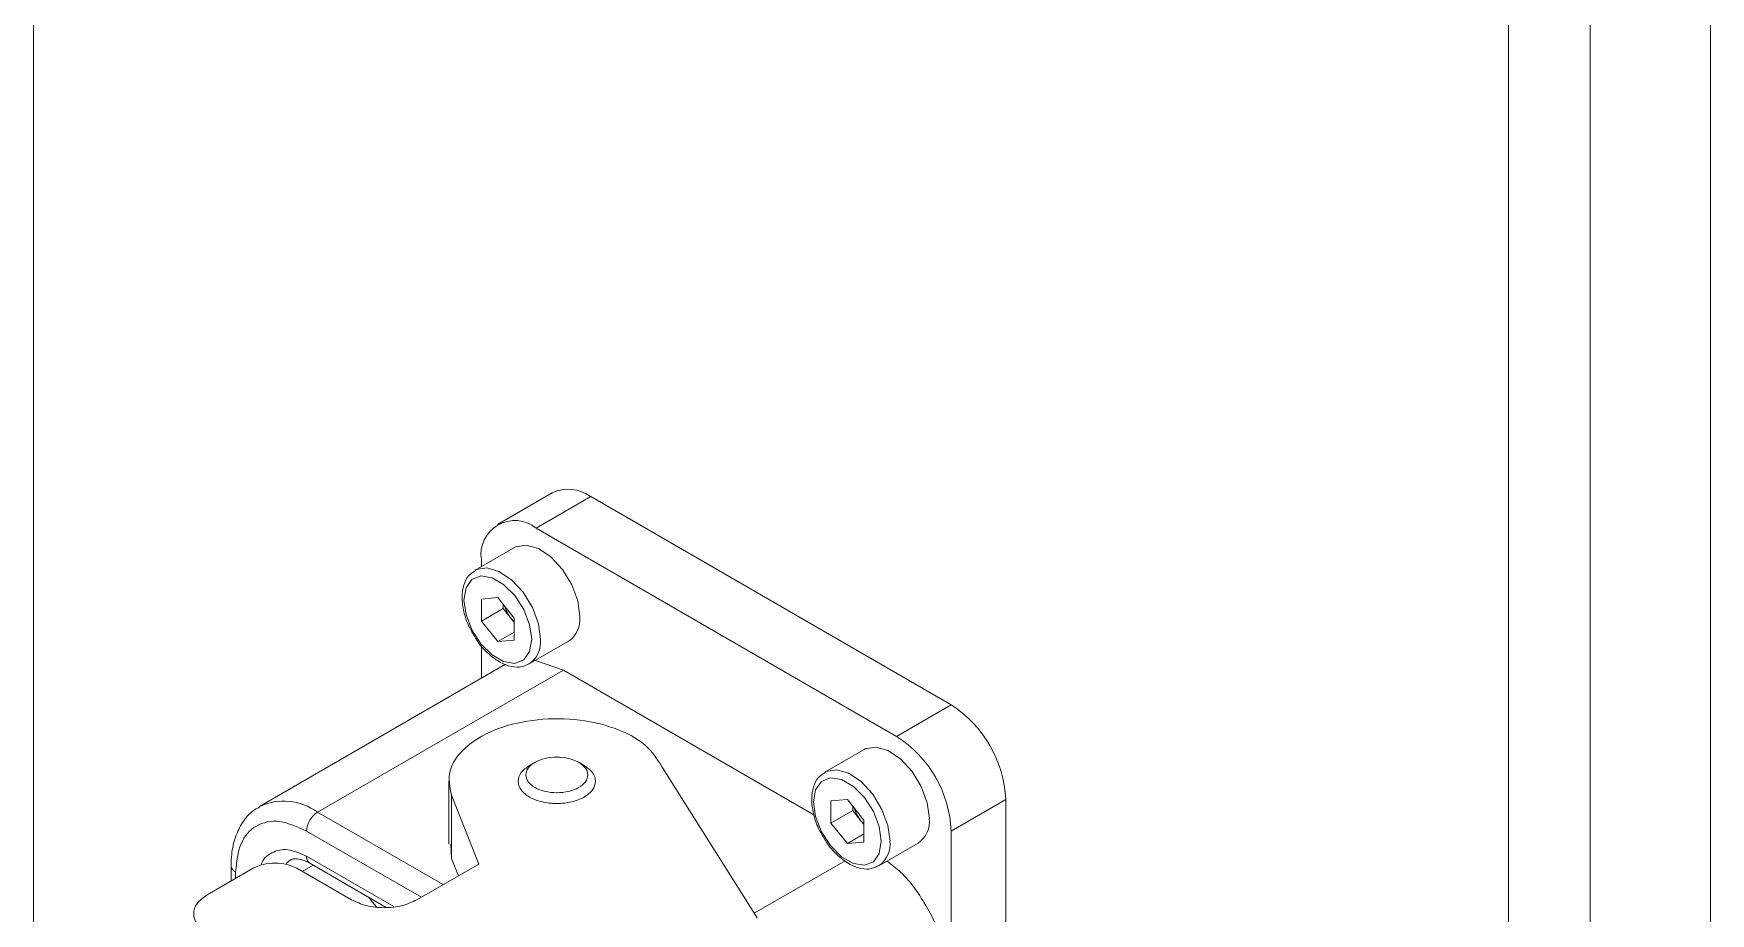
# Model space of a CAD drawing. Extents: x 4137 to 28680, y 2446 to 6814.
# Drawn here: x 24311.9 to 24448.7, y 6441.1 to 6512.8 of the extents above; entities that cross this region are included whole.
import ezdxf

# ---------------------------------------------------------------- set-up
doc = ezdxf.new("R2010")
doc.units = 0
doc.header["$LTSCALE"] = 0.5
doc.layers.get('0').update_dxf_attribs({"linetype": 'CONTINUOUS'})

msp = doc.modelspace()

# ---------------------------------------------------------------- linework, layer by layer
at = {"color": 7, "linetype": 'Continuous', "lineweight": 15}
for p, q in [((24311.89, 6666.93), (24311.89, 6358.27)), ((24311.89, 6666.93), (24311.89, 6358.27)), ((24311.89, 6666.93), (24311.89, 6358.27)), ((24311.89, 6666.93), (24311.89, 6358.27)), ((24432.17, 6597.49), (24432.17, 6288.84)), ((24432.17, 6597.49), (24432.17, 6288.84)), ((24432.17, 6597.49), (24432.17, 6288.84)), ((24432.17, 6597.49), (24432.17, 6288.84)), ((24438.85, 6294.24), (24438.85, 6589.52)), ((24438.85, 6294.24), (24438.85, 6589.52)), ((24438.85, 6294.24), (24438.85, 6589.52)), ((24438.85, 6294.24), (24438.85, 6589.52)), ((24448.65, 6583.86), (24448.65, 6288.58)), ((24448.65, 6583.86), (24448.65, 6288.58)), ((24448.65, 6583.86), (24448.65, 6288.58)), ((24448.65, 6583.86), (24448.65, 6288.58)), ((24354.18, 6475.36), (24349.72, 6472.79)), ((24354.18, 6475.36), (24349.72, 6472.79)), ((24354.18, 6475.36), (24349.72, 6472.79)), ((24354.18, 6475.36), (24349.72, 6472.79)), ((24357.33, 6475.05), (24352.87, 6472.48)), ((24357.33, 6475.05), (24352.87, 6472.48)), ((24357.33, 6475.05), (24352.87, 6472.48)), ((24357.33, 6475.05), (24352.87, 6472.48)), ((24357.33, 6475.05), (24386.73, 6458.08)), ((24357.33, 6475.05), (24386.73, 6458.08)), ((24357.33, 6475.05), (24386.73, 6458.08)), ((24357.33, 6475.05), (24386.73, 6458.08)), ((24352.87, 6472.48), (24382.28, 6455.51)), ((24352.87, 6472.48), (24382.28, 6455.51)), ((24352.87, 6472.48), (24382.28, 6455.51)), ((24352.87, 6472.48), (24382.28, 6455.51)), ((24351.11, 6470.9), (24347.91, 6469.05)), ((24351.11, 6470.9), (24347.91, 6469.05)), ((24351.11, 6470.9), (24347.91, 6469.05)), ((24351.11, 6470.9), (24347.91, 6469.05)), ((24348.42, 6469.34), (24348.42, 6469.91)), ((24348.42, 6469.34), (24348.42, 6469.91)), ((24348.42, 6469.34), (24348.42, 6469.91)), ((24348.42, 6469.34), (24348.42, 6469.91)), ((24349.76, 6466.82), (24348.41, 6466.69)), ((24349.76, 6466.82), (24348.41, 6466.69)), ((24349.76, 6466.82), (24348.41, 6466.69)), ((24349.76, 6466.82), (24348.41, 6466.69)), ((24348.41, 6466.69), (24348.41, 6464.9)), ((24348.41, 6466.69), (24348.41, 6464.9)), ((24348.41, 6466.69), (24348.41, 6464.9)), ((24348.41, 6466.69), (24348.41, 6464.9)), ((24349.76, 6466.82), (24351.1, 6465.14)), ((24349.76, 6466.82), (24351.1, 6465.14)), ((24349.76, 6466.82), (24351.1, 6465.14)), ((24349.76, 6466.82), (24351.1, 6465.14)), ((24350.19, 6466.27), (24350.19, 6465.93)), ((24350.19, 6466.27), (24350.19, 6465.93)), ((24350.19, 6466.27), (24350.19, 6465.93)), ((24350.19, 6466.27), (24350.19, 6465.93)), ((24350.19, 6465.93), (24348.41, 6464.9)), ((24350.19, 6465.93), (24348.41, 6464.9)), ((24350.19, 6465.93), (24348.41, 6464.9)), ((24350.19, 6465.93), (24348.41, 6464.9)), ((24349.76, 6463.23), (24348.41, 6464.9)), ((24349.76, 6463.23), (24348.41, 6464.9)), ((24349.76, 6463.23), (24348.41, 6464.9)), ((24349.76, 6463.23), (24348.41, 6464.9)), ((24350.86, 6465.09), (24350.19, 6465.93)), ((24350.86, 6465.09), (24350.19, 6465.93)), ((24350.86, 6465.09), (24350.19, 6465.93)), ((24350.86, 6465.09), (24350.19, 6465.93)), ((24351.1, 6464.8), (24350.86, 6465.09)), ((24351.1, 6464.8), (24350.86, 6465.09)), ((24351.1, 6464.8), (24350.86, 6465.09)), ((24351.1, 6464.8), (24350.86, 6465.09)), ((24351.1, 6463.35), (24351.1, 6465.14)), ((24351.1, 6463.35), (24351.1, 6465.14)), ((24351.1, 6463.35), (24351.1, 6465.14)), ((24351.1, 6463.35), (24351.1, 6465.14)), ((24351.1, 6464), (24349.76, 6463.23)), ((24351.1, 6464), (24349.76, 6463.23)), ((24351.1, 6464), (24349.76, 6463.23)), ((24351.1, 6464), (24349.76, 6463.23)), ((24348.42, 6460.24), (24348.42, 6462.9)), ((24348.42, 6460.24), (24348.42, 6462.9)), ((24348.42, 6460.24), (24348.42, 6462.9)), ((24348.42, 6460.24), (24348.42, 6462.9)), ((24351.1, 6463.35), (24349.76, 6463.23)), ((24351.1, 6463.35), (24349.76, 6463.23)), ((24351.1, 6463.35), (24349.76, 6463.23)), ((24351.1, 6463.35), (24349.76, 6463.23)), ((24352.32, 6461.41), (24355.52, 6463.26)), ((24352.32, 6461.41), (24355.52, 6463.26)), ((24352.32, 6461.41), (24355.52, 6463.26)), ((24352.32, 6461.41), (24355.52, 6463.26)), ((24350.38, 6461.38), (24330.33, 6449.8)), ((24350.38, 6461.38), (24330.33, 6449.8)), ((24350.38, 6461.38), (24330.33, 6449.8)), ((24350.38, 6461.38), (24330.33, 6449.8)), ((24335.05, 6449.33), (24355.1, 6460.91)), ((24335.05, 6449.33), (24355.1, 6460.91)), ((24335.05, 6449.33), (24355.1, 6460.91)), ((24335.05, 6449.33), (24355.1, 6460.91)), ((24352.82, 6461.7), (24355.1, 6460.91)), ((24352.82, 6461.7), (24355.1, 6460.91)), ((24352.82, 6461.7), (24355.1, 6460.91)), ((24352.82, 6461.7), (24355.1, 6460.91)), ((24355.1, 6460.91), (24375.53, 6449.11)), ((24355.1, 6460.91), (24375.53, 6449.11)), ((24355.1, 6460.91), (24375.53, 6449.11)), ((24355.1, 6460.91), (24375.53, 6449.11)), ((24386.73, 6458.08), (24382.28, 6455.51)), ((24386.73, 6458.08), (24382.28, 6455.51)), ((24386.73, 6458.08), (24382.28, 6455.51)), ((24386.73, 6458.08), (24382.28, 6455.51)), ((24379.62, 6454.44), (24376.42, 6452.59)), ((24379.62, 6454.44), (24376.42, 6452.59)), ((24379.62, 6454.44), (24376.42, 6452.59)), ((24379.62, 6454.44), (24376.42, 6452.59)), ((24352.79, 6453.4), (24352.33, 6453.14)), ((24352.79, 6453.4), (24352.33, 6453.14)), ((24352.79, 6453.4), (24352.33, 6453.14)), ((24352.79, 6453.4), (24352.33, 6453.14)), ((24356.79, 6453.14), (24356.35, 6453.4)), ((24356.79, 6453.14), (24356.35, 6453.4)), ((24356.79, 6453.14), (24356.35, 6453.4)), ((24356.79, 6453.14), (24356.35, 6453.4)), ((24363.16, 6453), (24370.91, 6440.71)), ((24363.16, 6453), (24370.91, 6440.71)), ((24363.16, 6453), (24370.91, 6440.71)), ((24363.16, 6453), (24370.91, 6440.71)), ((24345.75, 6451.86), (24345.75, 6446.71)), ((24345.75, 6451.86), (24345.75, 6446.71)), ((24345.75, 6451.86), (24345.75, 6446.71)), ((24345.75, 6451.86), (24345.75, 6446.71)), ((24348.21, 6445.1), (24345.97, 6450.71)), ((24345.97, 6445.56), (24345.97, 6450.71)), ((24348.21, 6445.1), (24345.97, 6450.71)), ((24345.97, 6445.56), (24345.97, 6450.71)), ((24348.21, 6445.1), (24345.97, 6450.71)), ((24345.97, 6445.56), (24345.97, 6450.71)), ((24348.21, 6445.1), (24345.97, 6450.71)), ((24345.97, 6445.56), (24345.97, 6450.71)), ((24378.27, 6450.36), (24376.92, 6450.24)), ((24378.27, 6450.36), (24376.92, 6450.24)), ((24378.27, 6450.36), (24376.92, 6450.24)), ((24378.27, 6450.36), (24376.92, 6450.24)), ((24376.92, 6450.24), (24376.92, 6448.44)), ((24376.92, 6450.24), (24376.92, 6448.44)), ((24376.92, 6450.24), (24376.92, 6448.44)), ((24376.92, 6450.24), (24376.92, 6448.44)), ((24378.27, 6450.36), (24379.61, 6448.68)), ((24378.27, 6450.36), (24379.61, 6448.68)), ((24378.27, 6450.36), (24379.61, 6448.68)), ((24378.27, 6450.36), (24379.61, 6448.68)), ((24378.7, 6449.81), (24378.7, 6449.47)), ((24378.7, 6449.81), (24378.7, 6449.47)), ((24378.7, 6449.81), (24378.7, 6449.47)), ((24378.7, 6449.81), (24378.7, 6449.47)), ((24391.18, 6450.36), (24386.73, 6447.79)), ((24391.18, 6450.36), (24386.73, 6447.79)), ((24391.18, 6450.36), (24386.73, 6447.79)), ((24391.18, 6450.36), (24386.73, 6447.79)), ((24391.18, 6450.36), (24391.18, 6378.34)), ((24391.18, 6450.36), (24391.18, 6378.34)), ((24391.18, 6450.36), (24391.18, 6378.34)), ((24391.18, 6450.36), (24391.18, 6378.34)), ((24378.7, 6449.47), (24376.92, 6448.44)), ((24378.7, 6449.47), (24376.92, 6448.44)), ((24378.7, 6449.47), (24376.92, 6448.44)), ((24378.7, 6449.47), (24376.92, 6448.44)), ((24378.27, 6446.77), (24376.92, 6448.44)), ((24378.27, 6446.77), (24376.92, 6448.44)), ((24378.27, 6446.77), (24376.92, 6448.44)), ((24378.27, 6446.77), (24376.92, 6448.44)), ((24379.37, 6448.63), (24378.7, 6449.47)), ((24379.37, 6448.63), (24378.7, 6449.47)), ((24379.37, 6448.63), (24378.7, 6449.47)), ((24379.37, 6448.63), (24378.7, 6449.47)), ((24379.61, 6448.34), (24379.37, 6448.63)), ((24379.61, 6448.34), (24379.37, 6448.63)), ((24379.61, 6448.34), (24379.37, 6448.63)), ((24379.61, 6448.34), (24379.37, 6448.63)), ((24379.61, 6446.89), (24379.61, 6448.68)), ((24379.61, 6446.89), (24379.61, 6448.68)), ((24379.61, 6446.89), (24379.61, 6448.68)), ((24379.61, 6446.89), (24379.61, 6448.68)), ((24379.61, 6447.55), (24378.27, 6446.77)), ((24379.61, 6447.55), (24378.27, 6446.77)), ((24379.61, 6447.55), (24378.27, 6446.77)), ((24379.61, 6447.55), (24378.27, 6446.77)), ((24386.73, 6447.79), (24386.73, 6434.93)), ((24386.73, 6447.79), (24386.73, 6434.93)), ((24386.73, 6447.79), (24386.73, 6434.93)), ((24386.73, 6447.79), (24386.73, 6434.93)), ((24345.97, 6445.56), (24345.91, 6446.71)), ((24345.97, 6445.56), (24345.91, 6446.71)), ((24345.97, 6445.56), (24345.91, 6446.71)), ((24345.97, 6445.56), (24345.91, 6446.71)), ((24379.61, 6446.89), (24378.27, 6446.77)), ((24379.61, 6446.89), (24378.27, 6446.77)), ((24379.61, 6446.89), (24378.27, 6446.77)), ((24379.61, 6446.89), (24378.27, 6446.77)), ((24380.83, 6444.95), (24384.03, 6446.8)), ((24380.83, 6444.95), (24384.03, 6446.8)), ((24380.83, 6444.95), (24384.03, 6446.8)), ((24380.83, 6444.95), (24384.03, 6446.8)), ((24326.06, 6442.6), (24329.8, 6444.76)), ((24326.06, 6442.6), (24329.8, 6444.76)), ((24326.06, 6442.6), (24329.8, 6444.76)), ((24326.06, 6442.6), (24329.8, 6444.76)), ((24328, 6444.96), (24328, 6443.72)), ((24328, 6444.96), (24328, 6443.72)), ((24328, 6444.96), (24328, 6443.72)), ((24328, 6444.96), (24328, 6443.72)), ((24333.36, 6444.76), (24337.82, 6442.18)), ((24333.36, 6444.76), (24337.82, 6442.18)), ((24333.36, 6444.76), (24337.82, 6442.18)), ((24333.36, 6444.76), (24337.82, 6442.18)), ((24334.42, 6445.16), (24340.65, 6441.56)), ((24334.42, 6445.16), (24340.65, 6441.56)), ((24334.42, 6445.16), (24340.65, 6441.56)), ((24334.42, 6445.16), (24340.65, 6441.56)), ((24343.16, 6442.18), (24348.21, 6445.1)), ((24343.16, 6442.18), (24348.21, 6445.1)), ((24343.16, 6442.18), (24348.21, 6445.1)), ((24343.16, 6442.18), (24348.21, 6445.1)), ((24346.54, 6444.14), (24345.97, 6445.56)), ((24346.54, 6444.14), (24345.97, 6445.56)), ((24346.54, 6444.14), (24345.97, 6445.56)), ((24346.54, 6444.14), (24345.97, 6445.56))]:
    msp.add_line(p, q, dxfattribs=at)
at = {"color": 8, "linetype": 'Continuous', "lineweight": 15}
for p, q in [((24335.05, 6449.33), (24345.3, 6443.42)), ((24335.05, 6449.33), (24345.3, 6443.42)), ((24335.05, 6449.33), (24345.3, 6443.42)), ((24335.05, 6449.33), (24345.3, 6443.42)), ((24343.52, 6442.39), (24334.16, 6447.79)), ((24343.52, 6442.39), (24334.16, 6447.79)), ((24343.52, 6442.39), (24334.16, 6447.79)), ((24343.52, 6442.39), (24334.16, 6447.79)), ((24341.26, 6441.63), (24334.16, 6445.73)), ((24341.26, 6441.63), (24334.16, 6445.73)), ((24341.26, 6441.63), (24334.16, 6445.73)), ((24341.26, 6441.63), (24334.16, 6445.73)), ((24328.37, 6443.93), (24328.37, 6444.45)), ((24328.37, 6443.93), (24328.37, 6444.45)), ((24328.37, 6443.93), (24328.37, 6444.45)), ((24328.37, 6443.93), (24328.37, 6444.45)), ((24334.69, 6445), (24333.81, 6444.5)), ((24334.69, 6445), (24333.81, 6444.5)), ((24334.69, 6445), (24333.81, 6444.5)), ((24334.69, 6445), (24333.81, 6444.5)), ((24378.08, 6445.37), (24370.67, 6441.09)), ((24378.08, 6445.37), (24370.67, 6441.09)), ((24378.08, 6445.37), (24370.67, 6441.09)), ((24378.08, 6445.37), (24370.67, 6441.09))]:
    msp.add_line(p, q, dxfattribs=at)
at = {"color": 7, "linetype": 'Continuous', "lineweight": 15, "flags": 128}
for points in [[(24356.44, 6465.28), (24356.27, 6466.55), (24355.78, 6467.87), (24355.02, 6469.11), (24354.08, 6470.13), (24353.06, 6470.82), (24352.07, 6471.1), (24351.21, 6470.95), (24351.11, 6470.9)], [(24356.44, 6465.28), (24356.27, 6466.55), (24355.78, 6467.87), (24355.02, 6469.11), (24354.08, 6470.13), (24353.06, 6470.82), (24352.07, 6471.1), (24351.21, 6470.95), (24351.11, 6470.9)], [(24356.44, 6465.28), (24356.27, 6466.55), (24355.78, 6467.87), (24355.02, 6469.11), (24354.08, 6470.13), (24353.06, 6470.82), (24352.07, 6471.1), (24351.21, 6470.95), (24351.11, 6470.9)], [(24356.44, 6465.28), (24356.27, 6466.55), (24355.78, 6467.87), (24355.02, 6469.11), (24354.08, 6470.13), (24353.06, 6470.82), (24352.07, 6471.1), (24351.21, 6470.95), (24351.11, 6470.9)], [(24352.52, 6463.43), (24352.35, 6464.61), (24351.87, 6465.85), (24351.14, 6466.99), (24350.23, 6467.89), (24349.28, 6468.44), (24348.37, 6468.58), (24347.64, 6468.29), (24347.16, 6467.61), (24346.99, 6466.62), (24347.16, 6465.43), (24347.64, 6464.19), (24348.37, 6463.06), (24349.28, 6462.16), (24350.23, 6461.6), (24351.14, 6461.46), (24351.87, 6461.75), (24352.35, 6462.43), (24352.52, 6463.43)], [(24352.52, 6463.43), (24352.35, 6464.61), (24351.87, 6465.85), (24351.14, 6466.99), (24350.23, 6467.89), (24349.28, 6468.44), (24348.37, 6468.58), (24347.64, 6468.29), (24347.16, 6467.61), (24346.99, 6466.62), (24347.16, 6465.43), (24347.64, 6464.19), (24348.37, 6463.06), (24349.28, 6462.16), (24350.23, 6461.6), (24351.14, 6461.46), (24351.87, 6461.75), (24352.35, 6462.43), (24352.52, 6463.43)], [(24352.52, 6463.43), (24352.35, 6464.61), (24351.87, 6465.85), (24351.14, 6466.99), (24350.23, 6467.89), (24349.28, 6468.44), (24348.37, 6468.58), (24347.64, 6468.29), (24347.16, 6467.61), (24346.99, 6466.62), (24347.16, 6465.43), (24347.64, 6464.19), (24348.37, 6463.06), (24349.28, 6462.16), (24350.23, 6461.6), (24351.14, 6461.46), (24351.87, 6461.75), (24352.35, 6462.43), (24352.52, 6463.43)], [(24352.52, 6463.43), (24352.35, 6464.61), (24351.87, 6465.85), (24351.14, 6466.99), (24350.23, 6467.89), (24349.28, 6468.44), (24348.37, 6468.58), (24347.64, 6468.29), (24347.16, 6467.61), (24346.99, 6466.62), (24347.16, 6465.43), (24347.64, 6464.19), (24348.37, 6463.06), (24349.28, 6462.16), (24350.23, 6461.6), (24351.14, 6461.46), (24351.87, 6461.75), (24352.35, 6462.43), (24352.52, 6463.43)], [(24350.86, 6465.09), (24351.02, 6464.91), (24351.1, 6464.83)], [(24350.86, 6465.09), (24351.02, 6464.91), (24351.1, 6464.83)], [(24350.86, 6465.09), (24351.02, 6464.91), (24351.1, 6464.83)], [(24350.86, 6465.09), (24351.02, 6464.91), (24351.1, 6464.83)], [(24384.95, 6448.82), (24384.78, 6450.09), (24384.29, 6451.41), (24383.54, 6452.65), (24382.6, 6453.67), (24381.57, 6454.36), (24380.58, 6454.64), (24379.72, 6454.49), (24379.62, 6454.44)], [(24384.95, 6448.82), (24384.78, 6450.09), (24384.29, 6451.41), (24383.54, 6452.65), (24382.6, 6453.67), (24381.57, 6454.36), (24380.58, 6454.64), (24379.72, 6454.49), (24379.62, 6454.44)], [(24384.95, 6448.82), (24384.78, 6450.09), (24384.29, 6451.41), (24383.54, 6452.65), (24382.6, 6453.67), (24381.57, 6454.36), (24380.58, 6454.64), (24379.72, 6454.49), (24379.62, 6454.44)], [(24384.95, 6448.82), (24384.78, 6450.09), (24384.29, 6451.41), (24383.54, 6452.65), (24382.6, 6453.67), (24381.57, 6454.36), (24380.58, 6454.64), (24379.72, 6454.49), (24379.62, 6454.44)], [(24381.03, 6446.97), (24380.86, 6448.16), (24380.38, 6449.39), (24379.65, 6450.53), (24378.75, 6451.43), (24377.79, 6451.98), (24376.88, 6452.12), (24376.15, 6451.83), (24375.67, 6451.15), (24375.5, 6450.16), (24375.67, 6448.97), (24376.15, 6447.73), (24376.88, 6446.6), (24377.79, 6445.7), (24378.75, 6445.14), (24379.65, 6445), (24380.38, 6445.29), (24380.86, 6445.97), (24381.03, 6446.97)], [(24381.03, 6446.97), (24380.86, 6448.16), (24380.38, 6449.39), (24379.65, 6450.53), (24378.75, 6451.43), (24377.79, 6451.98), (24376.88, 6452.12), (24376.15, 6451.83), (24375.67, 6451.15), (24375.5, 6450.16), (24375.67, 6448.97), (24376.15, 6447.73), (24376.88, 6446.6), (24377.79, 6445.7), (24378.75, 6445.14), (24379.65, 6445), (24380.38, 6445.29), (24380.86, 6445.97), (24381.03, 6446.97)], [(24381.03, 6446.97), (24380.86, 6448.16), (24380.38, 6449.39), (24379.65, 6450.53), (24378.75, 6451.43), (24377.79, 6451.98), (24376.88, 6452.12), (24376.15, 6451.83), (24375.67, 6451.15), (24375.5, 6450.16), (24375.67, 6448.97), (24376.15, 6447.73), (24376.88, 6446.6), (24377.79, 6445.7), (24378.75, 6445.14), (24379.65, 6445), (24380.38, 6445.29), (24380.86, 6445.97), (24381.03, 6446.97)], [(24381.03, 6446.97), (24380.86, 6448.16), (24380.38, 6449.39), (24379.65, 6450.53), (24378.75, 6451.43), (24377.79, 6451.98), (24376.88, 6452.12), (24376.15, 6451.83), (24375.67, 6451.15), (24375.5, 6450.16), (24375.67, 6448.97), (24376.15, 6447.73), (24376.88, 6446.6), (24377.79, 6445.7), (24378.75, 6445.14), (24379.65, 6445), (24380.38, 6445.29), (24380.86, 6445.97), (24381.03, 6446.97)], [(24379.37, 6448.63), (24379.53, 6448.45), (24379.61, 6448.37)], [(24379.37, 6448.63), (24379.53, 6448.45), (24379.61, 6448.37)], [(24379.37, 6448.63), (24379.53, 6448.45), (24379.61, 6448.37)], [(24379.37, 6448.63), (24379.53, 6448.45), (24379.61, 6448.37)], [(24339.92, 6441.57), (24339.64, 6441.87), (24339.23, 6442.38)], [(24339.92, 6441.57), (24339.64, 6441.87), (24339.23, 6442.38)], [(24339.92, 6441.57), (24339.64, 6441.87), (24339.23, 6442.38)], [(24339.92, 6441.57), (24339.64, 6441.87), (24339.23, 6442.38)]]:
    msp.add_lwpolyline(points, dxfattribs=at)
at = {"color": 8, "linetype": 'Continuous', "lineweight": 15, "flags": 128}
for points in [[(24347.91, 6469.05), (24348, 6469.1), (24348.86, 6469.25), (24349.85, 6468.96), (24350.88, 6468.28), (24351.82, 6467.26), (24352.57, 6466.02), (24353.06, 6464.69), (24353.23, 6463.43)], [(24347.91, 6469.05), (24348, 6469.1), (24348.86, 6469.25), (24349.85, 6468.96), (24350.88, 6468.28), (24351.82, 6467.26), (24352.57, 6466.02), (24353.06, 6464.69), (24353.23, 6463.43)], [(24347.91, 6469.05), (24348, 6469.1), (24348.86, 6469.25), (24349.85, 6468.96), (24350.88, 6468.28), (24351.82, 6467.26), (24352.57, 6466.02), (24353.06, 6464.69), (24353.23, 6463.43)], [(24347.91, 6469.05), (24348, 6469.1), (24348.86, 6469.25), (24349.85, 6468.96), (24350.88, 6468.28), (24351.82, 6467.26), (24352.57, 6466.02), (24353.06, 6464.69), (24353.23, 6463.43)], [(24376.42, 6452.59), (24376.51, 6452.64), (24377.37, 6452.79), (24378.36, 6452.51), (24379.39, 6451.82), (24380.33, 6450.8), (24381.08, 6449.56), (24381.57, 6448.23), (24381.74, 6446.97)], [(24376.42, 6452.59), (24376.51, 6452.64), (24377.37, 6452.79), (24378.36, 6452.51), (24379.39, 6451.82), (24380.33, 6450.8), (24381.08, 6449.56), (24381.57, 6448.23), (24381.74, 6446.97)], [(24376.42, 6452.59), (24376.51, 6452.64), (24377.37, 6452.79), (24378.36, 6452.51), (24379.39, 6451.82), (24380.33, 6450.8), (24381.08, 6449.56), (24381.57, 6448.23), (24381.74, 6446.97)], [(24376.42, 6452.59), (24376.51, 6452.64), (24377.37, 6452.79), (24378.36, 6452.51), (24379.39, 6451.82), (24380.33, 6450.8), (24381.08, 6449.56), (24381.57, 6448.23), (24381.74, 6446.97)], [(24332.86, 6445.44), (24332.85, 6445.44), (24332.48, 6445.14)], [(24332.86, 6445.44), (24332.85, 6445.44), (24332.48, 6445.14)], [(24332.86, 6445.44), (24332.85, 6445.44), (24332.48, 6445.14)], [(24332.86, 6445.44), (24332.85, 6445.44), (24332.48, 6445.14)]]:
    msp.add_lwpolyline(points, dxfattribs=at)
at = {"color": 7, "linetype": 'Continuous', "lineweight": 15}
for centre, radius, start, end in [((24355.48, 6472.48), 3.17, 54.3823, 114.3071), ((24355.48, 6472.48), 3.17, 54.3823, 114.3071), ((24355.48, 6472.48), 3.17, 54.3823, 114.3071), ((24355.48, 6472.48), 3.17, 54.3823, 114.3071), ((24351.13, 6470.35), 2.75, 50.7968, 189.2138), ((24351.13, 6470.35), 2.75, 50.7968, 189.2138), ((24351.13, 6470.35), 2.75, 50.7968, 189.2138), ((24351.13, 6470.35), 2.75, 50.7968, 189.2138), ((24353.37, 6467.11), 3.22, 197.7602, 218.7797), ((24353.37, 6467.11), 3.22, 197.7602, 218.7797), ((24353.37, 6467.11), 3.22, 197.7602, 218.7797), ((24353.37, 6467.11), 3.22, 197.7602, 218.7797), ((24354.33, 6465.01), 2.12, 304.1663, 7.1461), ((24354.33, 6465.01), 2.12, 304.1663, 7.1461), ((24354.33, 6465.01), 2.12, 304.1663, 7.1461), ((24354.33, 6465.01), 2.12, 304.1663, 7.1461), ((24381.51, 6449.92), 9.68, 2.6056, 57.3945), ((24381.51, 6449.92), 9.68, 2.6056, 57.3945), ((24381.51, 6449.92), 9.68, 2.6056, 57.3945), ((24381.51, 6449.92), 9.68, 2.6056, 57.3945), ((24377.06, 6447.35), 9.68, 2.6056, 57.3945), ((24377.06, 6447.35), 9.68, 2.6056, 57.3945), ((24377.06, 6447.35), 9.68, 2.6056, 57.3945), ((24377.06, 6447.35), 9.68, 2.6056, 57.3945), ((24336.1, 6447.7), 1.94, 122.6047, 177.3948), ((24336.1, 6447.7), 1.94, 122.6047, 177.3948), ((24336.1, 6447.7), 1.94, 122.6047, 177.3948), ((24336.1, 6447.7), 1.94, 122.6047, 177.3948), ((24381.88, 6450.65), 3.22, 197.7603, 218.7796), ((24381.88, 6450.65), 3.22, 197.7603, 218.7796), ((24381.88, 6450.65), 3.22, 197.7603, 218.7796), ((24381.88, 6450.65), 3.22, 197.7603, 218.7796), ((24382.84, 6448.56), 2.12, 304.1662, 7.1462), ((24382.84, 6448.56), 2.12, 304.1662, 7.1462), ((24382.84, 6448.56), 2.12, 304.1662, 7.1462), ((24382.84, 6448.56), 2.12, 304.1662, 7.1462)]:
    msp.add_arc(centre, radius, start, end, dxfattribs=at)
at = {"color": 8, "linetype": 'Continuous', "lineweight": 15}
for centre, radius, start, end in [((24351.11, 6463.17), 2.13, 305.1693, 7.043), ((24351.11, 6463.17), 2.13, 305.1693, 7.043), ((24351.11, 6463.17), 2.13, 305.1693, 7.043), ((24351.11, 6463.17), 2.13, 305.1693, 7.043), ((24332.3, 6445.59), 4.64, 53.653, 115.584), ((24332.3, 6445.59), 4.64, 53.653, 115.584), ((24332.3, 6445.59), 4.64, 53.653, 115.584), ((24332.3, 6445.59), 4.64, 53.653, 115.584), ((24379.62, 6446.71), 2.13, 305.1692, 7.0431), ((24379.62, 6446.71), 2.13, 305.1692, 7.0431), ((24379.62, 6446.71), 2.13, 305.1692, 7.0431), ((24379.62, 6446.71), 2.13, 305.1692, 7.0431), ((24334.76, 6445.66), 0.604, 172.7436, 235.9454), ((24334.76, 6445.66), 0.604, 172.7436, 235.9454), ((24334.76, 6445.66), 0.604, 172.7436, 235.9454), ((24334.76, 6445.66), 0.604, 172.7436, 235.9454), ((24328.61, 6445.01), 0.607, 184.2308, 247.0742), ((24328.61, 6445.01), 0.607, 184.2308, 247.0742), ((24328.61, 6445.01), 0.607, 184.2308, 247.0742), ((24328.61, 6445.01), 0.607, 184.2308, 247.0742)]:
    msp.add_arc(centre, radius, start, end, dxfattribs=at)
at = {"color": 7, "linetype": 'Continuous', "lineweight": 15}
for points, knots in [([(24347.93, 6469.02), (24347.74, 6468.9), (24347.31, 6468.63), (24346.94, 6467.85), (24346.8, 6466.85), (24346.94, 6465.69), (24347.32, 6464.54), (24347.73, 6463.87), (24347.91, 6463.57)], [0, 0, 0, 0, 0.136228, 0.305696, 0.481813, 0.667209, 0.854584, 1, 1, 1, 1]), ([(24347.93, 6469.02), (24347.74, 6468.9), (24347.31, 6468.63), (24346.94, 6467.85), (24346.8, 6466.85), (24346.94, 6465.69), (24347.32, 6464.54), (24347.73, 6463.87), (24347.91, 6463.57)], [0, 0, 0, 0, 0.136228, 0.305696, 0.481813, 0.667209, 0.854584, 1, 1, 1, 1]), ([(24347.93, 6469.02), (24347.74, 6468.9), (24347.31, 6468.63), (24346.94, 6467.85), (24346.8, 6466.85), (24346.94, 6465.69), (24347.32, 6464.54), (24347.73, 6463.87), (24347.91, 6463.57)], [0, 0, 0, 0, 0.136228, 0.305696, 0.481813, 0.667209, 0.854584, 1, 1, 1, 1]), ([(24347.93, 6469.02), (24347.74, 6468.9), (24347.31, 6468.63), (24346.94, 6467.85), (24346.8, 6466.85), (24346.94, 6465.69), (24347.32, 6464.54), (24347.73, 6463.87), (24347.91, 6463.57)], [0, 0, 0, 0, 0.136228, 0.305696, 0.481813, 0.667209, 0.854584, 1, 1, 1, 1]), ([(24347.91, 6463.57), (24347.96, 6463.49), (24348.22, 6463.01), (24348.89, 6462.3), (24349.85, 6461.54), (24350.82, 6461.16), (24351.69, 6461.11), (24352.14, 6461.35), (24352.33, 6461.45)], [0, 0, 0, 0, 0.0456952, 0.2515979, 0.4591183, 0.6696858, 0.8547353, 1, 1, 1, 1]), ([(24347.91, 6463.57), (24347.96, 6463.49), (24348.22, 6463.01), (24348.89, 6462.3), (24349.85, 6461.54), (24350.82, 6461.16), (24351.69, 6461.11), (24352.14, 6461.35), (24352.33, 6461.45)], [0, 0, 0, 0, 0.0456952, 0.2515979, 0.4591183, 0.6696858, 0.8547353, 1, 1, 1, 1]), ([(24347.91, 6463.57), (24347.96, 6463.49), (24348.22, 6463.01), (24348.89, 6462.3), (24349.85, 6461.54), (24350.82, 6461.16), (24351.69, 6461.11), (24352.14, 6461.35), (24352.33, 6461.45)], [0, 0, 0, 0, 0.0456952, 0.2515979, 0.4591183, 0.6696858, 0.8547353, 1, 1, 1, 1]), ([(24347.91, 6463.57), (24347.96, 6463.49), (24348.22, 6463.01), (24348.89, 6462.3), (24349.85, 6461.54), (24350.82, 6461.16), (24351.69, 6461.11), (24352.14, 6461.35), (24352.33, 6461.45)], [0, 0, 0, 0, 0.0456952, 0.2515979, 0.4591183, 0.6696858, 0.8547353, 1, 1, 1, 1]), ([(24345.97, 6450.71), (24345.84, 6451.38), (24345.58, 6452.71), (24346.91, 6454.62), (24349.31, 6456.11), (24352.53, 6456.94), (24356.06, 6457.01), (24359.35, 6456.28), (24361.99, 6454.9), (24362.77, 6453.63), (24363.16, 6453)], [0, 0, 0, 0, 0.1249999, 0.2500001, 0.375, 0.5000001, 0.625, 0.75, 0.8749999, 1, 1, 1, 1]), ([(24345.97, 6450.71), (24345.84, 6451.38), (24345.58, 6452.71), (24346.91, 6454.62), (24349.31, 6456.11), (24352.53, 6456.94), (24356.06, 6457.01), (24359.35, 6456.28), (24361.99, 6454.9), (24362.77, 6453.63), (24363.16, 6453)], [0, 0, 0, 0, 0.1249999, 0.2500001, 0.375, 0.5000001, 0.625, 0.75, 0.8749999, 1, 1, 1, 1]), ([(24345.97, 6450.71), (24345.84, 6451.38), (24345.58, 6452.71), (24346.91, 6454.62), (24349.31, 6456.11), (24352.53, 6456.94), (24356.06, 6457.01), (24359.35, 6456.28), (24361.99, 6454.9), (24362.77, 6453.63), (24363.16, 6453)], [0, 0, 0, 0, 0.1249999, 0.2500001, 0.375, 0.5000001, 0.625, 0.75, 0.8749999, 1, 1, 1, 1]), ([(24345.97, 6450.71), (24345.84, 6451.38), (24345.58, 6452.71), (24346.91, 6454.62), (24349.31, 6456.11), (24352.53, 6456.94), (24356.06, 6457.01), (24359.35, 6456.28), (24361.99, 6454.9), (24362.77, 6453.63), (24363.16, 6453)], [0, 0, 0, 0, 0.1249999, 0.2500001, 0.375, 0.5000001, 0.625, 0.75, 0.8749999, 1, 1, 1, 1]), ([(24356.35, 6453.4), (24356.55, 6453.25), (24356.97, 6452.95), (24357.15, 6452.37), (24356.96, 6451.8), (24356.39, 6451.31), (24355.56, 6450.99), (24354.57, 6450.88), (24353.58, 6450.99), (24352.74, 6451.31), (24352.18, 6451.8), (24351.98, 6452.37), (24352.18, 6452.94), (24352.74, 6453.42), (24353.58, 6453.75), (24354.56, 6453.86), (24355.57, 6453.75), (24356.09, 6453.52), (24356.35, 6453.4)], [0, 0, 0, 0, 0.0625, 0.125, 0.1875, 0.25, 0.3125, 0.375, 0.4375, 0.5, 0.5625, 0.625, 0.6875, 0.75, 0.8125, 0.875, 0.9375, 1, 1, 1, 1]), ([(24356.35, 6453.4), (24356.55, 6453.25), (24356.97, 6452.95), (24357.15, 6452.37), (24356.96, 6451.8), (24356.39, 6451.31), (24355.56, 6450.99), (24354.57, 6450.88), (24353.58, 6450.99), (24352.74, 6451.31), (24352.18, 6451.8), (24351.98, 6452.37), (24352.18, 6452.94), (24352.74, 6453.42), (24353.58, 6453.75), (24354.56, 6453.86), (24355.57, 6453.75), (24356.09, 6453.52), (24356.35, 6453.4)], [0, 0, 0, 0, 0.0625, 0.125, 0.1875, 0.25, 0.3125, 0.375, 0.4375, 0.5, 0.5625, 0.625, 0.6875, 0.75, 0.8125, 0.875, 0.9375, 1, 1, 1, 1]), ([(24356.35, 6453.4), (24356.55, 6453.25), (24356.97, 6452.95), (24357.15, 6452.37), (24356.96, 6451.8), (24356.39, 6451.31), (24355.56, 6450.99), (24354.57, 6450.88), (24353.58, 6450.99), (24352.74, 6451.31), (24352.18, 6451.8), (24351.98, 6452.37), (24352.18, 6452.94), (24352.74, 6453.42), (24353.58, 6453.75), (24354.56, 6453.86), (24355.57, 6453.75), (24356.09, 6453.52), (24356.35, 6453.4)], [0, 0, 0, 0, 0.0625, 0.125, 0.1875, 0.25, 0.3125, 0.375, 0.4375, 0.5, 0.5625, 0.625, 0.6875, 0.75, 0.8125, 0.875, 0.9375, 1, 1, 1, 1]), ([(24356.35, 6453.4), (24356.55, 6453.25), (24356.97, 6452.95), (24357.15, 6452.37), (24356.96, 6451.8), (24356.39, 6451.31), (24355.56, 6450.99), (24354.57, 6450.88), (24353.58, 6450.99), (24352.74, 6451.31), (24352.18, 6451.8), (24351.98, 6452.37), (24352.18, 6452.94), (24352.74, 6453.42), (24353.58, 6453.75), (24354.56, 6453.86), (24355.57, 6453.75), (24356.09, 6453.52), (24356.35, 6453.4)], [0, 0, 0, 0, 0.0625, 0.125, 0.1875, 0.25, 0.3125, 0.375, 0.4375, 0.5, 0.5625, 0.625, 0.6875, 0.75, 0.8125, 0.875, 0.9375, 1, 1, 1, 1]), ([(24356.79, 6453.14), (24357.05, 6452.95), (24357.57, 6452.58), (24357.79, 6451.85), (24357.55, 6451.14), (24356.85, 6450.53), (24355.8, 6450.13), (24354.57, 6449.99), (24353.33, 6450.13), (24352.28, 6450.53), (24351.58, 6451.14), (24351.34, 6451.85), (24351.56, 6452.58), (24352.08, 6452.95), (24352.34, 6453.14)], [0, 0, 0, 0, 0.083336, 0.166673, 0.250009, 0.333345, 0.416681, 0.500017, 0.583354, 0.66669, 0.750026, 0.833362, 0.916698, 1, 1, 1, 1]), ([(24356.79, 6453.14), (24357.05, 6452.95), (24357.57, 6452.58), (24357.79, 6451.85), (24357.55, 6451.14), (24356.85, 6450.53), (24355.8, 6450.13), (24354.57, 6449.99), (24353.33, 6450.13), (24352.28, 6450.53), (24351.58, 6451.14), (24351.34, 6451.85), (24351.56, 6452.58), (24352.08, 6452.95), (24352.34, 6453.14)], [0, 0, 0, 0, 0.083336, 0.166673, 0.250009, 0.333345, 0.416681, 0.500017, 0.583354, 0.66669, 0.750026, 0.833362, 0.916698, 1, 1, 1, 1]), ([(24356.79, 6453.14), (24357.05, 6452.95), (24357.57, 6452.58), (24357.79, 6451.85), (24357.55, 6451.14), (24356.85, 6450.53), (24355.8, 6450.13), (24354.57, 6449.99), (24353.33, 6450.13), (24352.28, 6450.53), (24351.58, 6451.14), (24351.34, 6451.85), (24351.56, 6452.58), (24352.08, 6452.95), (24352.34, 6453.14)], [0, 0, 0, 0, 0.083336, 0.166673, 0.250009, 0.333345, 0.416681, 0.500017, 0.583354, 0.66669, 0.750026, 0.833362, 0.916698, 1, 1, 1, 1]), ([(24356.79, 6453.14), (24357.05, 6452.95), (24357.57, 6452.58), (24357.79, 6451.85), (24357.55, 6451.14), (24356.85, 6450.53), (24355.8, 6450.13), (24354.57, 6449.99), (24353.33, 6450.13), (24352.28, 6450.53), (24351.58, 6451.14), (24351.34, 6451.85), (24351.56, 6452.58), (24352.08, 6452.95), (24352.34, 6453.14)], [0, 0, 0, 0, 0.083336, 0.166673, 0.250009, 0.333345, 0.416681, 0.500017, 0.583354, 0.66669, 0.750026, 0.833362, 0.916698, 1, 1, 1, 1]), ([(24376.45, 6452.56), (24376.25, 6452.44), (24375.82, 6452.17), (24375.46, 6451.39), (24375.31, 6450.39), (24375.45, 6449.23), (24375.83, 6448.08), (24376.24, 6447.41), (24376.42, 6447.12)], [0, 0, 0, 0, 0.136227, 0.305696, 0.481813, 0.667209, 0.854584, 1, 1, 1, 1]), ([(24376.45, 6452.56), (24376.25, 6452.44), (24375.82, 6452.17), (24375.46, 6451.39), (24375.31, 6450.39), (24375.45, 6449.23), (24375.83, 6448.08), (24376.24, 6447.41), (24376.42, 6447.12)], [0, 0, 0, 0, 0.136227, 0.305696, 0.481813, 0.667209, 0.854584, 1, 1, 1, 1]), ([(24376.45, 6452.56), (24376.25, 6452.44), (24375.82, 6452.17), (24375.46, 6451.39), (24375.31, 6450.39), (24375.45, 6449.23), (24375.83, 6448.08), (24376.24, 6447.41), (24376.42, 6447.12)], [0, 0, 0, 0, 0.136227, 0.305696, 0.481813, 0.667209, 0.854584, 1, 1, 1, 1]), ([(24376.45, 6452.56), (24376.25, 6452.44), (24375.82, 6452.17), (24375.46, 6451.39), (24375.31, 6450.39), (24375.45, 6449.23), (24375.83, 6448.08), (24376.24, 6447.41), (24376.42, 6447.12)], [0, 0, 0, 0, 0.136227, 0.305696, 0.481813, 0.667209, 0.854584, 1, 1, 1, 1]), ([(24330.32, 6449.73), (24330.14, 6449.64), (24329.58, 6449.35), (24328.9, 6448.51), (24328.31, 6447.32), (24328.04, 6446.1), (24328.01, 6445.27), (24328, 6444.96)], [0, 0, 0, 0, 0.116888, 0.356255, 0.597158, 0.848404, 1, 1, 1, 1]), ([(24330.32, 6449.73), (24330.14, 6449.64), (24329.58, 6449.35), (24328.9, 6448.51), (24328.31, 6447.32), (24328.04, 6446.1), (24328.01, 6445.27), (24328, 6444.96)], [0, 0, 0, 0, 0.116888, 0.356255, 0.597158, 0.848404, 1, 1, 1, 1]), ([(24330.32, 6449.73), (24330.14, 6449.64), (24329.58, 6449.35), (24328.9, 6448.51), (24328.31, 6447.32), (24328.04, 6446.1), (24328.01, 6445.27), (24328, 6444.96)], [0, 0, 0, 0, 0.116888, 0.356255, 0.597158, 0.848404, 1, 1, 1, 1]), ([(24330.32, 6449.73), (24330.14, 6449.64), (24329.58, 6449.35), (24328.9, 6448.51), (24328.31, 6447.32), (24328.04, 6446.1), (24328.01, 6445.27), (24328, 6444.96)], [0, 0, 0, 0, 0.116888, 0.356255, 0.597158, 0.848404, 1, 1, 1, 1]), ([(24334.16, 6447.79), (24333.4, 6448.13), (24331.89, 6448.8), (24329.97, 6448.36), (24328.63, 6446.92), (24328.46, 6445.27), (24328.37, 6444.45)], [0, 0, 0, 0, 0.25, 0.5, 0.75, 1, 1, 1, 1]), ([(24334.16, 6447.79), (24333.4, 6448.13), (24331.89, 6448.8), (24329.97, 6448.36), (24328.63, 6446.92), (24328.46, 6445.27), (24328.37, 6444.45)], [0, 0, 0, 0, 0.25, 0.5, 0.75, 1, 1, 1, 1]), ([(24334.16, 6447.79), (24333.4, 6448.13), (24331.89, 6448.8), (24329.97, 6448.36), (24328.63, 6446.92), (24328.46, 6445.27), (24328.37, 6444.45)], [0, 0, 0, 0, 0.25, 0.5, 0.75, 1, 1, 1, 1]), ([(24334.16, 6447.79), (24333.4, 6448.13), (24331.89, 6448.8), (24329.97, 6448.36), (24328.63, 6446.92), (24328.46, 6445.27), (24328.37, 6444.45)], [0, 0, 0, 0, 0.25, 0.5, 0.75, 1, 1, 1, 1]), ([(24376.42, 6447.12), (24376.47, 6447.03), (24376.73, 6446.56), (24377.4, 6445.84), (24378.36, 6445.08), (24379.33, 6444.7), (24380.2, 6444.65), (24380.65, 6444.89), (24380.84, 6444.99)], [0, 0, 0, 0, 0.045695, 0.251598, 0.459118, 0.669686, 0.854735, 1, 1, 1, 1]), ([(24376.42, 6447.12), (24376.47, 6447.03), (24376.73, 6446.56), (24377.4, 6445.84), (24378.36, 6445.08), (24379.33, 6444.7), (24380.2, 6444.65), (24380.65, 6444.89), (24380.84, 6444.99)], [0, 0, 0, 0, 0.045695, 0.251598, 0.459118, 0.669686, 0.854735, 1, 1, 1, 1]), ([(24376.42, 6447.12), (24376.47, 6447.03), (24376.73, 6446.56), (24377.4, 6445.84), (24378.36, 6445.08), (24379.33, 6444.7), (24380.2, 6444.65), (24380.65, 6444.89), (24380.84, 6444.99)], [0, 0, 0, 0, 0.045695, 0.251598, 0.459118, 0.669686, 0.854735, 1, 1, 1, 1]), ([(24376.42, 6447.12), (24376.47, 6447.03), (24376.73, 6446.56), (24377.4, 6445.84), (24378.36, 6445.08), (24379.33, 6444.7), (24380.2, 6444.65), (24380.65, 6444.89), (24380.84, 6444.99)], [0, 0, 0, 0, 0.045695, 0.251598, 0.459118, 0.669686, 0.854735, 1, 1, 1, 1]), ([(24329.8, 6444.76), (24330.06, 6444.88), (24330.58, 6445.11), (24331.58, 6445.22), (24332.58, 6445.11), (24333.1, 6444.88), (24333.36, 6444.76)], [0, 0, 0, 0, 0.25, 0.500001, 0.750001, 1, 1, 1, 1]), ([(24329.8, 6444.76), (24330.06, 6444.88), (24330.58, 6445.11), (24331.58, 6445.22), (24332.58, 6445.11), (24333.1, 6444.88), (24333.36, 6444.76)], [0, 0, 0, 0, 0.25, 0.500001, 0.750001, 1, 1, 1, 1]), ([(24329.8, 6444.76), (24330.06, 6444.88), (24330.58, 6445.11), (24331.58, 6445.22), (24332.58, 6445.11), (24333.1, 6444.88), (24333.36, 6444.76)], [0, 0, 0, 0, 0.25, 0.500001, 0.750001, 1, 1, 1, 1]), ([(24329.8, 6444.76), (24330.06, 6444.88), (24330.58, 6445.11), (24331.58, 6445.22), (24332.58, 6445.11), (24333.1, 6444.88), (24333.36, 6444.76)], [0, 0, 0, 0, 0.25, 0.500001, 0.750001, 1, 1, 1, 1]), ([(24332.87, 6445.42), (24332.92, 6445.46), (24333.06, 6445.54), (24333.49, 6445.54), (24334.02, 6445.38), (24334.35, 6445.2), (24334.42, 6445.16)], [0, 0, 0, 0, 0.241123, 0.577871, 0.904276, 1, 1, 1, 1]), ([(24332.87, 6445.42), (24332.92, 6445.46), (24333.06, 6445.54), (24333.49, 6445.54), (24334.02, 6445.38), (24334.35, 6445.2), (24334.42, 6445.16)], [0, 0, 0, 0, 0.241123, 0.577871, 0.904276, 1, 1, 1, 1]), ([(24332.87, 6445.42), (24332.92, 6445.46), (24333.06, 6445.54), (24333.49, 6445.54), (24334.02, 6445.38), (24334.35, 6445.2), (24334.42, 6445.16)], [0, 0, 0, 0, 0.241123, 0.577871, 0.904276, 1, 1, 1, 1]), ([(24332.87, 6445.42), (24332.92, 6445.46), (24333.06, 6445.54), (24333.49, 6445.54), (24334.02, 6445.38), (24334.35, 6445.2), (24334.42, 6445.16)], [0, 0, 0, 0, 0.241123, 0.577871, 0.904276, 1, 1, 1, 1]), ([(24381.5, 6445.34), (24381.87, 6445.06), (24383.11, 6444.13), (24384.88, 6441.56), (24386.43, 6438.14), (24386.63, 6436), (24386.73, 6434.93)], [0, 0, 0, 0, 0.12626, 0.417507, 0.708753, 1, 1, 1, 1]), ([(24381.5, 6445.34), (24381.87, 6445.06), (24383.11, 6444.13), (24384.88, 6441.56), (24386.43, 6438.14), (24386.63, 6436), (24386.73, 6434.93)], [0, 0, 0, 0, 0.12626, 0.417507, 0.708753, 1, 1, 1, 1]), ([(24381.5, 6445.34), (24381.87, 6445.06), (24383.11, 6444.13), (24384.88, 6441.56), (24386.43, 6438.14), (24386.63, 6436), (24386.73, 6434.93)], [0, 0, 0, 0, 0.12626, 0.417507, 0.708753, 1, 1, 1, 1]), ([(24381.5, 6445.34), (24381.87, 6445.06), (24383.11, 6444.13), (24384.88, 6441.56), (24386.43, 6438.14), (24386.63, 6436), (24386.73, 6434.93)], [0, 0, 0, 0, 0.12626, 0.417507, 0.708753, 1, 1, 1, 1]), ([(24326.06, 6439.51), (24325.75, 6439.74), (24325.13, 6440.19), (24324.86, 6441.05), (24325.13, 6441.92), (24325.75, 6442.37), (24326.06, 6442.6)], [0, 0, 0, 0, 0.25, 0.5, 0.750001, 1, 1, 1, 1]), ([(24326.06, 6439.51), (24325.75, 6439.74), (24325.13, 6440.19), (24324.86, 6441.05), (24325.13, 6441.92), (24325.75, 6442.37), (24326.06, 6442.6)], [0, 0, 0, 0, 0.25, 0.5, 0.750001, 1, 1, 1, 1]), ([(24326.06, 6439.51), (24325.75, 6439.74), (24325.13, 6440.19), (24324.86, 6441.05), (24325.13, 6441.92), (24325.75, 6442.37), (24326.06, 6442.6)], [0, 0, 0, 0, 0.25, 0.5, 0.750001, 1, 1, 1, 1]), ([(24326.06, 6439.51), (24325.75, 6439.74), (24325.13, 6440.19), (24324.86, 6441.05), (24325.13, 6441.92), (24325.75, 6442.37), (24326.06, 6442.6)], [0, 0, 0, 0, 0.25, 0.5, 0.750001, 1, 1, 1, 1]), ([(24337.82, 6442.18), (24338.21, 6442.01), (24338.99, 6441.65), (24340.49, 6441.49), (24341.99, 6441.65), (24342.77, 6442.01), (24343.16, 6442.18)], [0, 0, 0, 0, 0.249999, 0.499999, 0.749998, 1, 1, 1, 1]), ([(24337.82, 6442.18), (24338.21, 6442.01), (24338.99, 6441.65), (24340.49, 6441.49), (24341.99, 6441.65), (24342.77, 6442.01), (24343.16, 6442.18)], [0, 0, 0, 0, 0.249999, 0.499999, 0.749998, 1, 1, 1, 1]), ([(24337.82, 6442.18), (24338.21, 6442.01), (24338.99, 6441.65), (24340.49, 6441.49), (24341.99, 6441.65), (24342.77, 6442.01), (24343.16, 6442.18)], [0, 0, 0, 0, 0.249999, 0.499999, 0.749998, 1, 1, 1, 1]), ([(24337.82, 6442.18), (24338.21, 6442.01), (24338.99, 6441.65), (24340.49, 6441.49), (24341.99, 6441.65), (24342.77, 6442.01), (24343.16, 6442.18)], [0, 0, 0, 0, 0.249999, 0.499999, 0.749998, 1, 1, 1, 1])]:
    msp.add_open_spline(points, degree=3, knots=knots, dxfattribs=at)
at = {"color": 8, "linetype": 'Continuous', "lineweight": 15}
msp.add_open_spline([(24330.46, 6445.01), (24330.46, 6445.01), (24330.56, 6445.54), (24331.3, 6446.09), (24332.58, 6446.44), (24333.63, 6445.97), (24334.16, 6445.73)], degree=3, knots=[0, 0, 0, 0, 0.000208, 0.333472, 0.666736, 1, 1, 1, 1], dxfattribs=at)
msp.add_open_spline([(24330.46, 6445.01), (24330.46, 6445.01), (24330.56, 6445.54), (24331.3, 6446.09), (24332.58, 6446.44), (24333.63, 6445.97), (24334.16, 6445.73)], degree=3, knots=[0, 0, 0, 0, 0.000208, 0.333472, 0.666736, 1, 1, 1, 1], dxfattribs=at)
msp.add_open_spline([(24330.46, 6445.01), (24330.46, 6445.01), (24330.56, 6445.54), (24331.3, 6446.09), (24332.58, 6446.44), (24333.63, 6445.97), (24334.16, 6445.73)], degree=3, knots=[0, 0, 0, 0, 0.000208, 0.333472, 0.666736, 1, 1, 1, 1], dxfattribs=at)
msp.add_open_spline([(24330.46, 6445.01), (24330.46, 6445.01), (24330.56, 6445.54), (24331.3, 6446.09), (24332.58, 6446.44), (24333.63, 6445.97), (24334.16, 6445.73)], degree=3, knots=[0, 0, 0, 0, 0.000208, 0.333472, 0.666736, 1, 1, 1, 1], dxfattribs=at)

doc.saveas('drawing.dxf')
